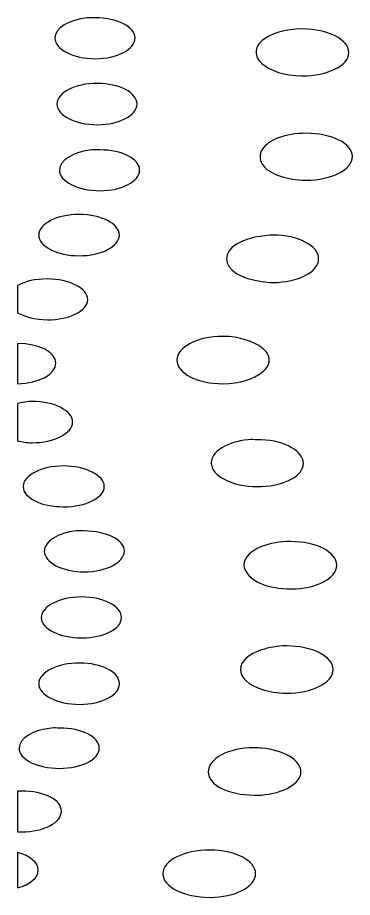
# Model space of a CAD drawing. Header units: centimetres. Extents: x -8.1 to 8.1, y -5.6 to 5.6.
# Drawn here: x 7.401 to 7.95, y -0.029 to 1.415 of the extents above; entities that cross this region are included whole.
import ezdxf

# ---------------------------------------------------------------- set-up
doc = ezdxf.new("R2010")
doc.units = ezdxf.units.CM
doc.header["$MEASUREMENT"] = 0
doc.layers.add('Layer 1', color=7, linetype='Continuous')

msp = doc.modelspace()

# ---------------------------------------------------------------- linework, layer by layer
at = {"layer": 'Layer 1', "color": 41, "lineweight": 25}
for points, knots in [([(7.51554, 1.41412), (7.51983, 1.41456), (7.52423, 1.41412), (7.52877, 1.41412), (7.52877, 1.41412), (7.56512, 1.4141), (7.59411, 1.39957), (7.59409, 1.38105), (7.59409, 1.38105), (7.59407, 1.36256), (7.5651, 1.34713), (7.52877, 1.34715), (7.52877, 1.34715), (7.49244, 1.34717), (7.4626, 1.36256), (7.46262, 1.38105), (7.46262, 1.38105), (7.46264, 1.39725), (7.48554, 1.41101), (7.51554, 1.41412)], [0, 0, 0, 0, 0.1666667, 0.1666667, 0.1666667, 0.1666667, 0.3333333, 0.3333333, 0.3333333, 0.3333333, 0.5, 0.5, 0.5, 0.5, 0.6666667, 0.6666667, 0.6666667, 0.6666667, 1, 1, 1, 1]), ([(7.8686, 1.39593), (7.91053, 1.39591), (7.94469, 1.37842), (7.94467, 1.35707), (7.94467, 1.35707), (7.94464, 1.3357), (7.90971, 1.31902), (7.86778, 1.31904), (7.86778, 1.31904), (7.8396, 1.31906), (7.81556, 1.32728), (7.80246, 1.33888), (7.80246, 1.33888), (7.79607, 1.34456), (7.79253, 1.35088), (7.79254, 1.3579), (7.79254, 1.3579), (7.79255, 1.36491), (7.79604, 1.37125), (7.80246, 1.37692), (7.80246, 1.37692), (7.81561, 1.38851), (7.84042, 1.39595), (7.86861, 1.39594), (7.86861, 1.39594), (7.86861, 1.39594), (7.8686, 1.39593), (7.8686, 1.39593)], [0, 0, 0, 0, 0.125, 0.125, 0.125, 0.125, 0.25, 0.25, 0.25, 0.25, 0.375, 0.375, 0.375, 0.375, 0.5, 0.5, 0.5, 0.5, 0.625, 0.625, 0.625, 0.625, 0.75, 0.75, 0.75, 0.75, 1, 1, 1, 1]), ([(7.53208, 1.30663), (7.5684, 1.30661), (7.59742, 1.29122), (7.5974, 1.27273), (7.5974, 1.27273), (7.59738, 1.25423), (7.56841, 1.23881), (7.53208, 1.23883), (7.53208, 1.23883), (7.49575, 1.23885), (7.46591, 1.25424), (7.46593, 1.27273), (7.46593, 1.27273), (7.46595, 1.29122), (7.49575, 1.30665), (7.53208, 1.30663)], [0, 0, 0, 0, 0.2, 0.2, 0.2, 0.2, 0.4, 0.4, 0.4, 0.4, 0.6, 0.6, 0.6, 0.6, 1, 1, 1, 1]), ([(7.87438, 1.22477), (7.91631, 1.22475), (7.95047, 1.20809), (7.95045, 1.18674), (7.95045, 1.18674), (7.95042, 1.16535), (7.91631, 1.14786), (7.87438, 1.14788), (7.87438, 1.14788), (7.84069, 1.1479), (7.81234, 1.15888), (7.80245, 1.17434), (7.80245, 1.17434), (7.80002, 1.17814), (7.79914, 1.18254), (7.79914, 1.18674), (7.79914, 1.18674), (7.79915, 1.19092), (7.80001, 1.19452), (7.80245, 1.19832), (7.80245, 1.19832), (7.81238, 1.2138), (7.84067, 1.2248), (7.87438, 1.22478), (7.87438, 1.22478), (7.87438, 1.22478), (7.87438, 1.22477), (7.87438, 1.22477)], [0, 0, 0, 0, 0.125, 0.125, 0.125, 0.125, 0.25, 0.25, 0.25, 0.25, 0.375, 0.375, 0.375, 0.375, 0.5, 0.5, 0.5, 0.5, 0.625, 0.625, 0.625, 0.625, 0.75, 0.75, 0.75, 0.75, 1, 1, 1, 1]), ([(7.52298, 1.19749), (7.52727, 1.19794), (7.53167, 1.19749), (7.53621, 1.19749), (7.53621, 1.19749), (7.57253, 1.19747), (7.60155, 1.18291), (7.60153, 1.16442), (7.60153, 1.16442), (7.60151, 1.14593), (7.57254, 1.1305), (7.53621, 1.13052), (7.53621, 1.13052), (7.49989, 1.13054), (7.47004, 1.14593), (7.47006, 1.16442), (7.47006, 1.16442), (7.47008, 1.1806), (7.49292, 1.19434), (7.52298, 1.19749)], [0, 0, 0, 0, 0.1666667, 0.1666667, 0.1666667, 0.1666667, 0.3333333, 0.3333333, 0.3333333, 0.3333333, 0.5, 0.5, 0.5, 0.5, 0.6666667, 0.6666667, 0.6666667, 0.6666667, 1, 1, 1, 1]), ([(7.50231, 1.09166), (7.53863, 1.09164), (7.56848, 1.07625), (7.56846, 1.05776), (7.56846, 1.05776), (7.56844, 1.03926), (7.53864, 1.02384), (7.50231, 1.02386), (7.50231, 1.02386), (7.46599, 1.02388), (7.43614, 1.03927), (7.43616, 1.05776), (7.43616, 1.05776), (7.43618, 1.07625), (7.46598, 1.09168), (7.50231, 1.09166)], [0, 0, 0, 0, 0.2, 0.2, 0.2, 0.2, 0.4, 0.4, 0.4, 0.4, 0.6, 0.6, 0.6, 0.6, 1, 1, 1, 1]), ([(7.81981, 1.05776), (7.86174, 1.05774), (7.89508, 1.04025), (7.89505, 1.0189), (7.89505, 1.0189), (7.89502, 0.99755), (7.86174, 0.98002), (7.81981, 0.98004), (7.81981, 0.98004), (7.81393, 0.98004), (7.80796, 0.98103), (7.80245, 0.98169), (7.80245, 0.98169), (7.76874, 0.98564), (7.74372, 1.00053), (7.74375, 1.0189), (7.74375, 1.0189), (7.74377, 1.03727), (7.76873, 1.05217), (7.80245, 1.05611), (7.80245, 1.05611), (7.80796, 1.05675), (7.81394, 1.05777), (7.81981, 1.05776)], [0, 0, 0, 0, 0.1428571, 0.1428571, 0.1428571, 0.1428571, 0.2857143, 0.2857143, 0.2857143, 0.2857143, 0.4285714, 0.4285714, 0.4285714, 0.4285714, 0.5714286, 0.5714286, 0.5714286, 0.5714286, 0.7142857, 0.7142857, 0.7142857, 0.7142857, 1, 1, 1, 1]), ([(7.45022, 0.98582), (7.48654, 0.9858), (7.51639, 0.97041), (7.51637, 0.95192), (7.51637, 0.95192), (7.51635, 0.93344), (7.48655, 0.91883), (7.45022, 0.91885), (7.45022, 0.91885), (7.43066, 0.91886), (7.41351, 0.9235), (7.40144, 0.93043), (7.40144, 0.93043), (7.40144, 0.93043), (7.40144, 0.97508), (7.40144, 0.97508), (7.40144, 0.97508), (7.41352, 0.98195), (7.43072, 0.98584), (7.45022, 0.98583), (7.45022, 0.98583), (7.45022, 0.98583), (7.45022, 0.98582), (7.45022, 0.98582)], [0, 0, 0, 0, 0.1428571, 0.1428571, 0.1428571, 0.1428571, 0.2857143, 0.2857143, 0.2857143, 0.2857143, 0.4285714, 0.4285714, 0.4285714, 0.4285714, 0.5714286, 0.5714286, 0.5714286, 0.5714286, 0.7142857, 0.7142857, 0.7142857, 0.7142857, 1, 1, 1, 1]), ([(7.73796, 0.89157), (7.76504, 0.89155), (7.78901, 0.88342), (7.80245, 0.87255), (7.80245, 0.87255), (7.80982, 0.86657), (7.81403, 0.86027), (7.81403, 0.85271), (7.81403, 0.85271), (7.81402, 0.84512), (7.80984, 0.83884), (7.80245, 0.83287), (7.80245, 0.83287), (7.78898, 0.82201), (7.76504, 0.81383), (7.73796, 0.81385), (7.73796, 0.81385), (7.696, 0.81387), (7.66269, 0.83136), (7.66272, 0.85271), (7.66272, 0.85271), (7.66275, 0.87406), (7.696, 0.89159), (7.73796, 0.89157)], [0, 0, 0, 0, 0.1428571, 0.1428571, 0.1428571, 0.1428571, 0.2857143, 0.2857143, 0.2857143, 0.2857143, 0.4285714, 0.4285714, 0.4285714, 0.4285714, 0.5714286, 0.5714286, 0.5714286, 0.5714286, 0.7142857, 0.7142857, 0.7142857, 0.7142857, 1, 1, 1, 1]), ([(7.40144, 0.87999), (7.43666, 0.87933), (7.4643, 0.86586), (7.46428, 0.84774), (7.46428, 0.84774), (7.46426, 0.82967), (7.43667, 0.81446), (7.40144, 0.81384), (7.40144, 0.81384), (7.40144, 0.81384), (7.40144, 0.87999), (7.40144, 0.87999)], [0, 0, 0, 0, 0.25, 0.25, 0.25, 0.25, 0.5, 0.5, 0.5, 0.5, 1, 1, 1, 1]), ([(7.42542, 0.78491), (7.46174, 0.78489), (7.49159, 0.76951), (7.49157, 0.75101), (7.49157, 0.75101), (7.49155, 0.73252), (7.46175, 0.71709), (7.42542, 0.71711), (7.42542, 0.71711), (7.41689, 0.71711), (7.40893, 0.7189), (7.40144, 0.72042), (7.40144, 0.72042), (7.40144, 0.72042), (7.40144, 0.7816), (7.40144, 0.7816), (7.40144, 0.7816), (7.40893, 0.78311), (7.41689, 0.78491), (7.42542, 0.78491)], [0, 0, 0, 0, 0.1666667, 0.1666667, 0.1666667, 0.1666667, 0.3333333, 0.3333333, 0.3333333, 0.3333333, 0.5, 0.5, 0.5, 0.5, 0.6666667, 0.6666667, 0.6666667, 0.6666667, 1, 1, 1, 1]), ([(7.7793, 0.72207), (7.78426, 0.72257), (7.78977, 0.72207), (7.79501, 0.72207), (7.79501, 0.72207), (7.79759, 0.72207), (7.79909, 0.72223), (7.80162, 0.72207), (7.80162, 0.72207), (7.83996, 0.72008), (7.87027, 0.70324), (7.87025, 0.68321), (7.87025, 0.68321), (7.87023, 0.66318), (7.83997, 0.64711), (7.80162, 0.64518), (7.80162, 0.64518), (7.79909, 0.64505), (7.79759, 0.64518), (7.79501, 0.64518), (7.79501, 0.64518), (7.75305, 0.6452), (7.71892, 0.66269), (7.71894, 0.68404), (7.71894, 0.68404), (7.71896, 0.70272), (7.74461, 0.71857), (7.7793, 0.72207)], [0, 0, 0, 0, 0.125, 0.125, 0.125, 0.125, 0.25, 0.25, 0.25, 0.25, 0.375, 0.375, 0.375, 0.375, 0.5, 0.5, 0.5, 0.5, 0.625, 0.625, 0.625, 0.625, 0.75, 0.75, 0.75, 0.75, 1, 1, 1, 1]), ([(7.47668, 0.67907), (7.513, 0.67905), (7.54368, 0.66366), (7.54365, 0.64517), (7.54365, 0.64517), (7.54363, 0.62668), (7.513, 0.61208), (7.47668, 0.6121), (7.47668, 0.6121), (7.44035, 0.61212), (7.41051, 0.62668), (7.41053, 0.64517), (7.41053, 0.64517), (7.41055, 0.66366), (7.44035, 0.67909), (7.47668, 0.67907)], [0, 0, 0, 0, 0.2, 0.2, 0.2, 0.2, 0.4, 0.4, 0.4, 0.4, 0.6, 0.6, 0.6, 0.6, 1, 1, 1, 1]), ([(7.49735, 0.57241), (7.50162, 0.57286), (7.50604, 0.57241), (7.51058, 0.57241), (7.51058, 0.57241), (7.54691, 0.57239), (7.57672, 0.55783), (7.57673, 0.53934), (7.57673, 0.53934), (7.57671, 0.52082), (7.54691, 0.50542), (7.51058, 0.50544), (7.51058, 0.50544), (7.47426, 0.50546), (7.44524, 0.52082), (7.44526, 0.53934), (7.44526, 0.53934), (7.44528, 0.55552), (7.46745, 0.56926), (7.49735, 0.57241)], [0, 0, 0, 0, 0.1666667, 0.1666667, 0.1666667, 0.1666667, 0.3333333, 0.3333333, 0.3333333, 0.3333333, 0.5, 0.5, 0.5, 0.5, 0.6666667, 0.6666667, 0.6666667, 0.6666667, 1, 1, 1, 1]), ([(7.84958, 0.55505), (7.89151, 0.55503), (7.92485, 0.53754), (7.92482, 0.51619), (7.92482, 0.51619), (7.92479, 0.49484), (7.89151, 0.47729), (7.84958, 0.47733), (7.84958, 0.47733), (7.8316, 0.47734), (7.81463, 0.48028), (7.80162, 0.4856), (7.80162, 0.4856), (7.78427, 0.4927), (7.77267, 0.50482), (7.77268, 0.51702), (7.77268, 0.51702), (7.77269, 0.52922), (7.78427, 0.53971), (7.80162, 0.54679), (7.80162, 0.54679), (7.81461, 0.55208), (7.8316, 0.55507), (7.84958, 0.55506), (7.84958, 0.55506), (7.84958, 0.55506), (7.84958, 0.55505), (7.84958, 0.55505)], [0, 0, 0, 0, 0.125, 0.125, 0.125, 0.125, 0.25, 0.25, 0.25, 0.25, 0.375, 0.375, 0.375, 0.375, 0.5, 0.5, 0.5, 0.5, 0.625, 0.625, 0.625, 0.625, 0.75, 0.75, 0.75, 0.75, 1, 1, 1, 1]), ([(7.50645, 0.4641), (7.54277, 0.46408), (7.57179, 0.44869), (7.57177, 0.4302), (7.57177, 0.4302), (7.57175, 0.41172), (7.54278, 0.39711), (7.50645, 0.39713), (7.50645, 0.39713), (7.47013, 0.39715), (7.44028, 0.41171), (7.4403, 0.4302), (7.4403, 0.4302), (7.44032, 0.44869), (7.47012, 0.46412), (7.50645, 0.4641)], [0, 0, 0, 0, 0.2, 0.2, 0.2, 0.2, 0.4, 0.4, 0.4, 0.4, 0.6, 0.6, 0.6, 0.6, 1, 1, 1, 1]), ([(7.84214, 0.38389), (7.88407, 0.38387), (7.91906, 0.36638), (7.91903, 0.34503), (7.91903, 0.34503), (7.919, 0.32368), (7.88407, 0.30614), (7.84214, 0.30617), (7.84214, 0.30617), (7.82699, 0.30618), (7.81345, 0.30888), (7.80163, 0.31278), (7.80163, 0.31278), (7.78066, 0.31967), (7.76689, 0.33138), (7.7669, 0.34503), (7.7669, 0.34503), (7.76692, 0.35868), (7.78062, 0.37041), (7.80163, 0.37728), (7.80163, 0.37728), (7.81349, 0.38116), (7.82702, 0.3839), (7.84214, 0.38389)], [0, 0, 0, 0, 0.1428571, 0.1428571, 0.1428571, 0.1428571, 0.2857143, 0.2857143, 0.2857143, 0.2857143, 0.4285714, 0.4285714, 0.4285714, 0.4285714, 0.5714286, 0.5714286, 0.5714286, 0.5714286, 0.7142857, 0.7142857, 0.7142857, 0.7142857, 1, 1, 1, 1]), ([(7.50314, 0.35578), (7.53946, 0.35576), (7.56848, 0.34037), (7.56846, 0.32188), (7.56846, 0.32188), (7.56844, 0.3034), (7.53946, 0.28796), (7.50314, 0.28798), (7.50314, 0.28798), (7.46682, 0.288), (7.43614, 0.30339), (7.43617, 0.32188), (7.43617, 0.32188), (7.43619, 0.34037), (7.46682, 0.3558), (7.50314, 0.35578)], [0, 0, 0, 0, 0.2, 0.2, 0.2, 0.2, 0.4, 0.4, 0.4, 0.4, 0.6, 0.6, 0.6, 0.6, 1, 1, 1, 1]), ([(7.45684, 0.24912), (7.46113, 0.24957), (7.46553, 0.24912), (7.47007, 0.24912), (7.47007, 0.24912), (7.50639, 0.2491), (7.53541, 0.23454), (7.53539, 0.21605), (7.53539, 0.21605), (7.53537, 0.19756), (7.5064, 0.18296), (7.47007, 0.18298), (7.47007, 0.18298), (7.43375, 0.183), (7.4039, 0.19756), (7.40392, 0.21605), (7.40392, 0.21605), (7.40394, 0.23223), (7.42678, 0.24597), (7.45684, 0.24912)], [0, 0, 0, 0, 0.1666667, 0.1666667, 0.1666667, 0.1666667, 0.3333333, 0.3333333, 0.3333333, 0.3333333, 0.5, 0.5, 0.5, 0.5, 0.6666667, 0.6666667, 0.6666667, 0.6666667, 1, 1, 1, 1]), ([(7.78922, 0.21688), (7.79328, 0.21688), (7.79774, 0.21637), (7.80162, 0.21605), (7.80162, 0.21605), (7.83789, 0.21312), (7.86614, 0.19648), (7.86611, 0.17719), (7.86611, 0.17719), (7.86609, 0.15789), (7.83707, 0.14206), (7.80079, 0.13916), (7.80079, 0.13916), (7.7969, 0.13886), (7.79327, 0.13916), (7.78921, 0.13916), (7.78921, 0.13916), (7.74725, 0.13918), (7.71394, 0.15584), (7.71397, 0.17719), (7.71397, 0.17719), (7.714, 0.19854), (7.74725, 0.2169), (7.78921, 0.21688), (7.78921, 0.21688), (7.78921, 0.21688), (7.78922, 0.21688), (7.78922, 0.21688)], [0, 0, 0, 0, 0.125, 0.125, 0.125, 0.125, 0.25, 0.25, 0.25, 0.25, 0.375, 0.375, 0.375, 0.375, 0.5, 0.5, 0.5, 0.5, 0.625, 0.625, 0.625, 0.625, 0.75, 0.75, 0.75, 0.75, 1, 1, 1, 1]), ([(7.40144, 0.14577), (7.40352, 0.14588), (7.40593, 0.14577), (7.40805, 0.14577), (7.40805, 0.14577), (7.44437, 0.14575), (7.47339, 0.13119), (7.47337, 0.1127), (7.47337, 0.1127), (7.47335, 0.09418), (7.44438, 0.07878), (7.40805, 0.0788), (7.40805, 0.0788), (7.40592, 0.0788), (7.40351, 0.07869), (7.40144, 0.0788), (7.40144, 0.0788), (7.40144, 0.0788), (7.40144, 0.14577), (7.40144, 0.14577)], [0, 0, 0, 0, 0.1666667, 0.1666667, 0.1666667, 0.1666667, 0.3333333, 0.3333333, 0.3333333, 0.3333333, 0.5, 0.5, 0.5, 0.5, 0.6666667, 0.6666667, 0.6666667, 0.6666667, 1, 1, 1, 1]), ([(7.40144, 0.0449), (7.42197, 0.0392), (7.43536, 0.02868), (7.43534, 0.01596), (7.43534, 0.01596), (7.43533, 0.00324), (7.42198, -0.00731), (7.40144, -0.01298), (7.40144, -0.01298), (7.40144, -0.01298), (7.40144, 0.0449), (7.40144, 0.0449)], [0, 0, 0, 0, 0.25, 0.25, 0.25, 0.25, 0.5, 0.5, 0.5, 0.5, 1, 1, 1, 1]), ([(7.71646, 0.04903), (7.75839, 0.04901), (7.79173, 0.03152), (7.7917, 0.01017), (7.7917, 0.01017), (7.79167, -0.01118), (7.75842, -0.02871), (7.71646, -0.02869), (7.71646, -0.02869), (7.6745, -0.02867), (7.63954, -0.01118), (7.63957, 0.01017), (7.63957, 0.01017), (7.6396, 0.03152), (7.67451, 0.04905), (7.71646, 0.04903)], [0, 0, 0, 0, 0.2, 0.2, 0.2, 0.2, 0.4, 0.4, 0.4, 0.4, 0.6, 0.6, 0.6, 0.6, 1, 1, 1, 1])]:
    msp.add_open_spline(points, degree=3, knots=knots, dxfattribs=at)

doc.saveas('drawing.dxf')
